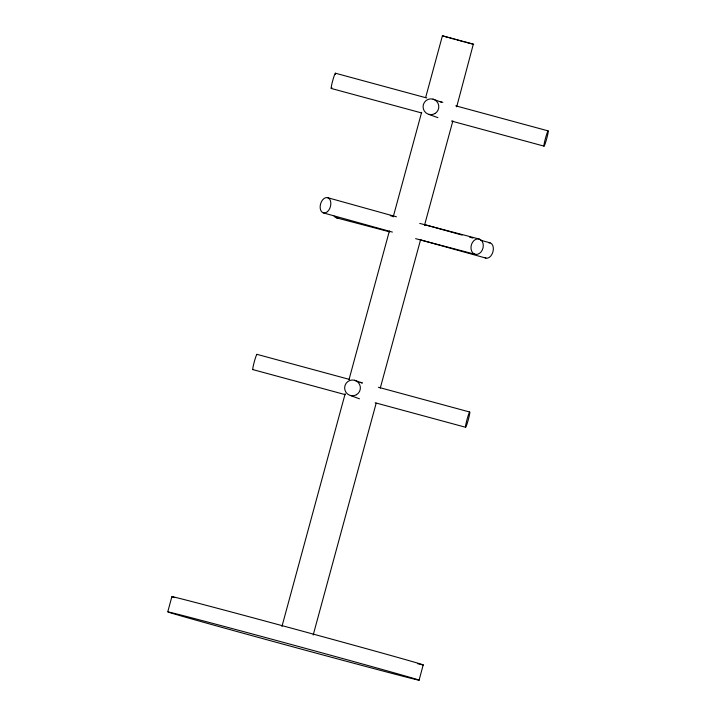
<?xml version="1.0" encoding="UTF-8"?>
<svg xmlns="http://www.w3.org/2000/svg" width="716" height="716" viewBox="0 0 716 716"><rect width="100%" height="100%" fill="white"/><g stroke="black" fill="none" stroke-linecap="round" stroke-linejoin="round"><path stroke-width="1.07" d="M167.759 611.84L171.903 596.598M281.925 626.527L345.184 393.684M348.996 379.668L389.406 230.91M393.218 216.894L421.626 112.331M425.725 97.242L442.416 35.8L473.321 44.177L456.692 106.827M313.187 635.029L376.151 403.269M380.25 388.17L420.668 239.412M424.481 225.406L452.888 120.843M419.066 680.2A130.33 0.913 15.2 0 0 235.34 629.409A130.33 0.913 15.2 0 0 225.835 628.46A130.33 0.913 15.2 0 0 419.066 680.2L423.201 664.958M473.679 44.303L465.275 42.119M390.283 215.659L393.505 216.509M419.755 223.41L479.201 239.037A7.903 6.023 -75.3 0 1 481.125 251.871A7.903 6.023 -75.3 0 1 471.074 249.079A7.903 6.023 -75.3 0 1 479.201 239.037M336.708 217.915L389.674 231.841M415.611 238.661L475.066 254.287M462.393 41.34L464.317 41.859M457.372 39.98L461.435 41.089M335.41 73.211L426.736 97.967M439.633 101.466L442.855 102.343M455.752 105.834L548.152 130.885A7.903 0.644 -74.8 0 1 545.574 142.511A7.903 0.644 -74.8 0 1 544.518 142.126A7.903 0.644 -74.8 0 1 548.152 130.885M331.266 88.462L421.679 112.967M451.447 121.04L544.008 146.127M256.981 354.348L349.381 379.399M360.13 382.308L362.278 382.89M378.397 387.258L469.723 412.022A7.903 0.644 -74.8 0 1 467.145 423.648A7.903 0.644 -74.8 0 1 466.089 423.263A7.903 0.644 -74.8 0 1 469.723 412.022M252.838 369.59L345.407 394.686M375.175 402.759L465.588 427.264M454.356 39.156L456.361 39.711M449.648 37.867L453.344 38.888M446.515 36.999L448.601 37.581M327.561 197.661L396.44 216.814M424.427 224.6L462.097 235.072M469.624 237.166L472.855 238.061M480.391 240.164L490.075 242.849M323.417 212.912L392.395 232.091M420.194 239.815L485.931 258.1M445.737 36.776L442.416 35.8M433.01 99.13L441.548 102.254M428.866 114.381L437.915 117.675M354.581 380.268L362.18 383.042M350.437 395.509L359.486 398.812M174.767 597.618A130.33 0.913 15.2 0 1 303.038 631.324A130.33 0.913 15.2 0 1 417.5 663.651M331.848 87.549A7.903 0.644 -74.8 0 1 332.725 80.613A7.903 0.644 -74.8 0 1 335.437 74.348M338.283 218.076A7.903 6.023 -75.3 0 1 334.086 216.089M488.724 242.778A7.903 5.11 -74.5 0 1 492.948 251.772A7.903 5.11 -74.5 0 1 484.723 257.5M253.07 369.393A7.903 0.644 -74.8 0 1 254.296 361.75A7.903 0.644 -74.8 0 1 257.071 354.671M434.845 113.602A7.903 7.876 -69.9 0 0 434.907 99.927A7.903 7.876 -69.9 0 0 423.067 106.738A7.903 7.876 -69.9 0 0 434.845 113.602M327.525 211.596A7.903 5.11 -74.5 0 0 328.769 198.26A7.903 5.11 -74.5 0 0 320.186 206.002A7.903 5.11 -74.5 0 0 327.525 211.596M356.416 394.74A7.903 7.876 -69.9 0 0 356.478 381.064A7.903 7.876 -69.9 0 0 344.638 387.875A7.903 7.876 -69.9 0 0 356.416 394.74"/></g></svg>
